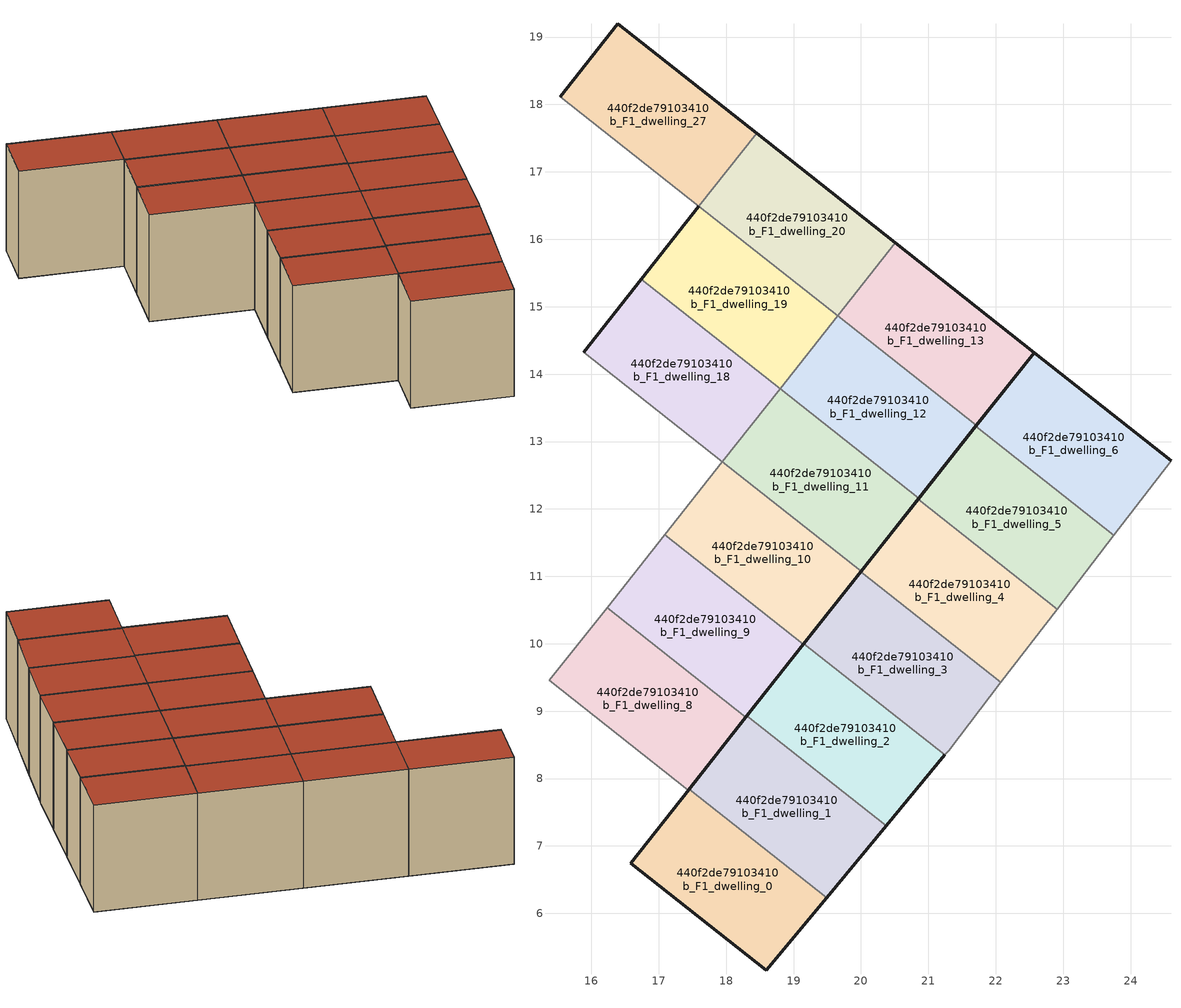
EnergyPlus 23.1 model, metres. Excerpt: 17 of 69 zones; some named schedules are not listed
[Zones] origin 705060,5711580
440f2de79103410b_F1_dwelling_0
 floor to 440f2de79103410b_F0_dwelling_0 (EU_floor_Construction): 18.6,5.16 19.49,6.23 17.45,7.84 16.58,6.75 z3
 wall outside (EU_wall_Construction): 19.49,6.23 18.6,5.16 16.58,6.75 17.45,7.84 z3:6
 wall to 440f2de79103410b_F1_dwelling_1 (EU_wall_Construction): 17.45,7.84 19.49,6.23 z3:6
 roof outside (EU_roof_Construction): 19.49,6.23 18.6,5.16 16.58,6.75 17.45,7.84 z6
440f2de79103410b_F1_dwelling_1
 floor to 440f2de79103410b_F0_dwelling_1 (EU_floor_Construction): 19.49,6.23 20.37,7.3 18.31,8.93 17.45,7.84 z3
 wall outside (EU_wall_Construction): 20.37,7.3 19.49,6.23 / 17.45,7.84 18.31,8.93 z3:6
 wall to 440f2de79103410b_F1_dwelling_2 (EU_wall_Construction): 18.31,8.93 20.37,7.3 z3:6
 roof outside (EU_roof_Construction): 20.37,7.3 19.49,6.23 17.45,7.84 18.31,8.93 z6
440f2de79103410b_F1_dwelling_10
 floor to 440f2de79103410b_F0_dwelling_10 (EU_floor_Construction): 19.15,9.99 20,11.07 17.94,12.7 17.09,11.62 z3
 wall outside (EU_wall_Construction): 20,11.07 19.15,9.99 z3:6
 wall to 440f2de79103410b_F1_dwelling_11 (EU_wall_Construction): 17.94,12.7 20,11.07 z3:6
 wall to 440f2de79103410b_F1_dwelling_9 (EU_wall_Construction): 19.15,9.99 17.09,11.62 z3:6
 wall to 440f2de79103410b_F1_dwelling_17 (EU_wall_Construction): 17.09,11.62 17.94,12.7 z3:6
 roof outside (EU_roof_Construction): 20,11.07 19.15,9.99 17.09,11.62 17.94,12.7 z6
440f2de79103410b_F1_dwelling_11
 floor to 440f2de79103410b_F0_dwelling_11 (EU_floor_Construction): 20,11.07 20.86,12.16 18.8,13.78 17.94,12.7 z3
 wall outside (EU_wall_Construction): 20.86,12.16 20,11.07 z3:6
 wall to 440f2de79103410b_F1_dwelling_12 (EU_wall_Construction): 18.8,13.78 20.86,12.16 z3:6
 wall to 440f2de79103410b_F1_dwelling_18 (EU_wall_Construction): 17.94,12.7 18.8,13.78 z3:6
 roof outside (EU_roof_Construction): 20.86,12.16 20,11.07 17.94,12.7 18.8,13.78 z6
440f2de79103410b_F1_dwelling_12
 floor to 440f2de79103410b_F0_dwelling_12 (EU_floor_Construction): 20.86,12.16 21.71,13.24 19.65,14.86 18.8,13.78 z3
 wall outside (EU_wall_Construction): 21.71,13.24 20.86,12.16 z3:6
 wall to 440f2de79103410b_F1_dwelling_13 (EU_wall_Construction): 19.65,14.86 21.71,13.24 z3:6
 wall to 440f2de79103410b_F1_dwelling_19 (EU_wall_Construction): 18.8,13.78 19.65,14.86 z3:6
 roof outside (EU_roof_Construction): 21.71,13.24 20.86,12.16 18.8,13.78 19.65,14.86 z6
440f2de79103410b_F1_dwelling_13
 floor to 440f2de79103410b_F0_dwelling_13 (EU_floor_Construction): 21.71,13.24 22.57,14.32 20.51,15.95 19.65,14.86 z3
 wall outside (EU_wall_Construction): 20.51,15.95 22.57,14.32 21.71,13.24 z3:6
 wall to 440f2de79103410b_F1_dwelling_20 (EU_wall_Construction): 19.65,14.86 20.51,15.95 z3:6
 roof outside (EU_roof_Construction): 22.57,14.32 21.71,13.24 19.65,14.86 20.51,15.95 z6
440f2de79103410b_F1_dwelling_18
 floor to 440f2de79103410b_F0_dwelling_18 (EU_floor_Construction): 17.94,12.7 18.8,13.78 16.74,15.41 15.89,14.33 z3
 wall outside (EU_wall_Construction): 15.89,14.33 16.74,15.41 z3:6
 wall to 440f2de79103410b_F1_dwelling_19 (EU_wall_Construction): 16.74,15.41 18.8,13.78 z3:6
 wall to 440f2de79103410b_F1_dwelling_17 (EU_wall_Construction): 17.94,12.7 15.89,14.33 z3:6
 roof outside (EU_roof_Construction): 18.8,13.78 17.94,12.7 15.89,14.33 16.74,15.41 z6
440f2de79103410b_F1_dwelling_19
 floor to 440f2de79103410b_F0_dwelling_19 (EU_floor_Construction): 18.8,13.78 19.65,14.86 17.6,16.49 16.74,15.41 z3
 wall outside (EU_wall_Construction): 16.74,15.41 17.6,16.49 z3:6
 wall to 440f2de79103410b_F1_dwelling_20 (EU_wall_Construction): 17.6,16.49 19.65,14.86 z3:6
 roof outside (EU_roof_Construction): 19.65,14.86 18.8,13.78 16.74,15.41 17.6,16.49 z6
440f2de79103410b_F1_dwelling_2
 floor to 440f2de79103410b_F0_dwelling_2 (EU_floor_Construction): 20.37,7.3 21.24,8.35 19.15,10 18.31,8.93 z3
 wall outside (EU_wall_Construction): 21.24,8.35 20.37,7.3 / 18.31,8.93 19.15,10 z3:6
 wall to 440f2de79103410b_F1_dwelling_3 (EU_wall_Construction): 19.15,10 21.24,8.35 z3:6
 roof outside (EU_roof_Construction): 21.24,8.35 20.37,7.3 18.31,8.93 19.15,10 z6
440f2de79103410b_F1_dwelling_20
 floor to 440f2de79103410b_F0_dwelling_20 (EU_floor_Construction): 19.65,14.86 20.51,15.95 18.45,17.57 17.6,16.49 z3
 wall outside (EU_wall_Construction): 18.45,17.57 20.51,15.95 z3:6
 wall to 440f2de79103410b_F1_dwelling_27 (EU_wall_Construction): 17.6,16.49 18.45,17.57 z3:6
 roof outside (EU_roof_Construction): 20.51,15.95 19.65,14.86 17.6,16.49 18.45,17.57 z6
440f2de79103410b_F1_dwelling_27
 floor to 440f2de79103410b_F0_dwelling_27 (EU_floor_Construction): 17.6,16.49 18.45,17.57 16.39,19.2 15.54,18.12 z3
 wall outside (EU_wall_Construction): 15.54,18.12 16.39,19.2 18.45,17.57 z3:6
 wall to 440f2de79103410b_F1_dwelling_26 (EU_wall_Construction): 17.6,16.49 15.54,18.12 z3:6
 roof outside (EU_roof_Construction): 18.45,17.57 17.6,16.49 15.54,18.12 16.39,19.2 z6
440f2de79103410b_F1_dwelling_3
 floor to 440f2de79103410b_F0_dwelling_3 (EU_floor_Construction): 21.3,8.42 22.08,9.43 20,11.07 19.15,10 21.24,8.35 z3
 wall outside (EU_wall_Construction): 19.15,10 20,11.07 z3:6
 wall to 440f2de79103410b_F1_dwelling_4 (EU_wall_Construction): 20,11.07 22.08,9.43 z3:6
 wall adiabatic (EU_wall_Construction): 22.08,9.43 21.3,8.42 21.24,8.35 z3:6
 roof outside (EU_roof_Construction): 22.08,9.43 21.3,8.42 21.24,8.35 19.15,10 20,11.07 z6
440f2de79103410b_F1_dwelling_4
 floor to 440f2de79103410b_F0_dwelling_4 (EU_floor_Construction): 22.08,9.43 22.91,10.51 20.85,12.14 20,11.07 z3
 wall outside (EU_wall_Construction): 20,11.07 20.85,12.14 z3:6
 wall to 440f2de79103410b_F1_dwelling_5 (EU_wall_Construction): 20.85,12.14 22.91,10.51 z3:6
 wall adiabatic (EU_wall_Construction): 22.91,10.51 22.08,9.43 z3:6
 roof outside (EU_roof_Construction): 22.91,10.51 22.08,9.43 20,11.07 20.85,12.14 z6
440f2de79103410b_F1_dwelling_5
 floor to 440f2de79103410b_F0_dwelling_5 (EU_floor_Construction): 22.91,10.51 23.75,11.61 21.7,13.23 20.85,12.14 z3
 wall outside (EU_wall_Construction): 20.85,12.14 21.7,13.23 z3:6
 wall to 440f2de79103410b_F1_dwelling_6 (EU_wall_Construction): 21.7,13.23 23.75,11.61 z3:6
 wall adiabatic (EU_wall_Construction): 23.75,11.61 22.91,10.51 z3:6
 roof outside (EU_roof_Construction): 23.75,11.61 22.91,10.51 20.85,12.14 21.7,13.23 z6
440f2de79103410b_F1_dwelling_6
 floor to 440f2de79103410b_F0_dwelling_6 (EU_floor_Construction): 23.75,11.61 24.6,12.71 22.57,14.32 21.7,13.23 z3
 wall outside (EU_wall_Construction): 21.7,13.23 22.57,14.32 24.6,12.71 z3:6
 wall adiabatic (EU_wall_Construction): 24.6,12.71 23.75,11.61 z3:6
 roof outside (EU_roof_Construction): 24.6,12.71 23.75,11.61 21.7,13.23 22.57,14.32 z6
440f2de79103410b_F1_dwelling_8
 floor to 440f2de79103410b_F0_dwelling_8 (EU_floor_Construction): 17.44,7.83 18.29,8.91 16.23,10.54 15.38,9.46 z3
 wall outside (EU_wall_Construction): 18.29,8.91 17.44,7.83 z3:6
 wall to 440f2de79103410b_F1_dwelling_9 (EU_wall_Construction): 16.23,10.54 18.29,8.91 z3:6
 wall to 440f2de79103410b_F1_dwelling_7 (EU_wall_Construction): 17.44,7.83 15.38,9.46 z3:6
 wall to 440f2de79103410b_F1_dwelling_15 (EU_wall_Construction): 15.38,9.46 16.23,10.54 z3:6
 roof outside (EU_roof_Construction): 18.29,8.91 17.44,7.83 15.38,9.46 16.23,10.54 z6
440f2de79103410b_F1_dwelling_9
 floor to 440f2de79103410b_F0_dwelling_9 (EU_floor_Construction): 18.29,8.91 19.15,9.99 17.09,11.62 16.23,10.54 z3
 wall outside (EU_wall_Construction): 19.15,9.99 18.29,8.91 z3:6
 wall to 440f2de79103410b_F1_dwelling_16 (EU_wall_Construction): 16.23,10.54 17.09,11.62 z3:6
 roof outside (EU_roof_Construction): 19.15,9.99 18.29,8.91 16.23,10.54 17.09,11.62 z6
[Building]
EU S2 Campaign: North Axis=0; Terrain=City; Solar Distribution=FullExterior
[Site:Location]
London: Latitude=51.5; Longitude=-0.5; Time Zone=0; Elevation=25
[SizingPeriod:WeatherFileDays]
AnnualSizingPeriod: Begin Month=1; Begin Day of Month=1; End Month=12; End Day of Month=31; Day of Week for Start Day=Monday; Use Weather File Daylight Saving Period=No; Use Weather File Rain and Snow Indicators=No
[MATERIAL]
EU_InternalMass_Material: Roughness=MediumRough; Thickness=0.1; Conductivity=1; Density=1800; Specific Heat=900; Thermal Absorptance=0.9; Solar Absorptance=0.7; Visible Absorptance=0.7
[MATERIAL:NOMASS] Roughness=MediumRough; Thermal Absorptance=0.9; Solar Absorptance=0.7; Visible Absorptance=0.7
Name | Thermal Resistance
EU_wall_NoMass | 0.635353
EU_roof_NoMass | 0.675062
EU_floor_NoMass | 1.96382
[CONSTRUCTION]
EU_wall_Construction: EU_wall_NoMass
EU_roof_Construction: EU_roof_NoMass
EU_floor_Construction: EU_floor_NoMass
EU_InternalMass_Construction: EU_InternalMass_Material
[ZONE] Type=1; Multiplier=1; Ceiling Height=autocalculate; Floor Area=autocalculate; Part of Total Floor Area=Yes
Name | Volume
440f2de79103410b_F1_dwelling_0; 440f2de79103410b_F1_dwelling_1; 440f2de79103410b_F1_dwelling_27 | 10.8501
440f2de79103410b_F1_dwelling_10 | 10.8552
440f2de79103410b_F1_dwelling_11; 440f2de79103410b_F1_dwelling_2 | 10.8494
440f2de79103410b_F1_dwelling_12; 440f2de79103410b_F1_dwelling_13; 440f2de79103410b_F1_dwelling_3 | 10.8508
440f2de79103410b_F1_dwelling_18; 440f2de79103410b_F1_dwelling_5; 440f2de79103410b_F1_dwelling_9 | 10.8486
440f2de79103410b_F1_dwelling_19; 440f2de79103410b_F1_dwelling_20; 440f2de79103410b_F1_dwelling_8 | 10.8538
440f2de79103410b_F1_dwelling_4 | 10.856
440f2de79103410b_F1_dwelling_6 | 10.8545
[INTERNALMASS] Construction=EU_InternalMass_Construction
Name | Zone or ZoneList | Surface Area
440f2de79103410b_F1_dwelling_0_EU_InternalMass | 440f2de79103410b_F1_dwelling_0 | 3.5175
440f2de79103410b_F1_dwelling_1_EU_InternalMass | 440f2de79103410b_F1_dwelling_1 | 3.51725
440f2de79103410b_F1_dwelling_2_EU_InternalMass | 440f2de79103410b_F1_dwelling_2 | 3.51665
440f2de79103410b_F1_dwelling_3_EU_InternalMass | 440f2de79103410b_F1_dwelling_3 | 3.51593
440f2de79103410b_F1_dwelling_4_EU_InternalMass | 440f2de79103410b_F1_dwelling_4 | 3.51643
440f2de79103410b_F1_dwelling_5_EU_InternalMass | 440f2de79103410b_F1_dwelling_5 | 3.51593
440f2de79103410b_F1_dwelling_6_EU_InternalMass | 440f2de79103410b_F1_dwelling_6 | 3.51933
440f2de79103410b_F1_dwelling_8_EU_InternalMass | 440f2de79103410b_F1_dwelling_8 | 3.51656
440f2de79103410b_F1_dwelling_9_EU_InternalMass | 440f2de79103410b_F1_dwelling_9 | 3.5168
440f2de79103410b_F1_dwelling_10_EU_InternalMass | 440f2de79103410b_F1_dwelling_10 | 3.51728
440f2de79103410b_F1_dwelling_11_EU_InternalMass | 440f2de79103410b_F1_dwelling_11 | 3.51539
440f2de79103410b_F1_dwelling_12_EU_InternalMass | 440f2de79103410b_F1_dwelling_12 | 3.51728
440f2de79103410b_F1_dwelling_13_EU_InternalMass | 440f2de79103410b_F1_dwelling_13 | 3.51802
440f2de79103410b_F1_dwelling_18_EU_InternalMass | 440f2de79103410b_F1_dwelling_18 | 3.95644
440f2de79103410b_F1_dwelling_19_EU_InternalMass | 440f2de79103410b_F1_dwelling_19 | 3.95752
440f2de79103410b_F1_dwelling_20_EU_InternalMass | 440f2de79103410b_F1_dwelling_20 | 3.95596
440f2de79103410b_F1_dwelling_27_EU_InternalMass | 440f2de79103410b_F1_dwelling_27 | 3.95573
[OTHEREQUIPMENT] Fuel Type=Electricity; Design Level Calculation Method=Watts/Area; Power per Zone Floor Area=1; Fraction Latent=0; Fraction Radiant=0; Fraction Lost=0; Carbon Dioxide Generation Rate=0; EndUse Subcategory=EU_Step8_InternalGains
Name | Zone or ZoneList or Space or SpaceList | Schedule
EU_Step8_InternalGain_440f2de79103410b_F1_dwelling_0_f000 | 440f2de79103410b_F1_dwelling_0 | EU_Step8_GainSchedule_440f2de79103410b_F1_dwelling_0_f000
EU_Step8_InternalGain_440f2de79103410b_F1_dwelling_1_f000 | 440f2de79103410b_F1_dwelling_1 | EU_Step8_GainSchedule_440f2de79103410b_F1_dwelling_1_f000
EU_Step8_InternalGain_440f2de79103410b_F1_dwelling_2_f000 | 440f2de79103410b_F1_dwelling_2 | EU_Step8_GainSchedule_440f2de79103410b_F1_dwelling_2_f000
EU_Step8_InternalGain_440f2de79103410b_F1_dwelling_3_f000 | 440f2de79103410b_F1_dwelling_3 | EU_Step8_GainSchedule_440f2de79103410b_F1_dwelling_3_f000
EU_Step8_InternalGain_440f2de79103410b_F1_dwelling_4_f000 | 440f2de79103410b_F1_dwelling_4 | EU_Step8_GainSchedule_440f2de79103410b_F1_dwelling_4_f000
EU_Step8_InternalGain_440f2de79103410b_F1_dwelling_5_f000 | 440f2de79103410b_F1_dwelling_5 | EU_Step8_GainSchedule_440f2de79103410b_F1_dwelling_5_f000
EU_Step8_InternalGain_440f2de79103410b_F1_dwelling_6_f000 | 440f2de79103410b_F1_dwelling_6 | EU_Step8_GainSchedule_440f2de79103410b_F1_dwelling_6_f000
EU_Step8_InternalGain_440f2de79103410b_F1_dwelling_8_f000 | 440f2de79103410b_F1_dwelling_8 | EU_Step8_GainSchedule_440f2de79103410b_F1_dwelling_8_f000
EU_Step8_InternalGain_440f2de79103410b_F1_dwelling_9_f000 | 440f2de79103410b_F1_dwelling_9 | EU_Step8_GainSchedule_440f2de79103410b_F1_dwelling_9_f000
EU_Step8_InternalGain_440f2de79103410b_F1_dwelling_10_f000 | 440f2de79103410b_F1_dwelling_10 | EU_Step8_GainSchedule_440f2de79103410b_F1_dwelling_10_f000
EU_Step8_InternalGain_440f2de79103410b_F1_dwelling_11_f000 | 440f2de79103410b_F1_dwelling_11 | EU_Step8_GainSchedule_440f2de79103410b_F1_dwelling_11_f000
EU_Step8_InternalGain_440f2de79103410b_F1_dwelling_12_f000 | 440f2de79103410b_F1_dwelling_12 | EU_Step8_GainSchedule_440f2de79103410b_F1_dwelling_12_f000
EU_Step8_InternalGain_440f2de79103410b_F1_dwelling_13_f000 | 440f2de79103410b_F1_dwelling_13 | EU_Step8_GainSchedule_440f2de79103410b_F1_dwelling_13_f000
EU_Step8_InternalGain_440f2de79103410b_F1_dwelling_18_f000 | 440f2de79103410b_F1_dwelling_18 | EU_Step8_GainSchedule_440f2de79103410b_F1_dwelling_18_f000
EU_Step8_InternalGain_440f2de79103410b_F1_dwelling_19_f000 | 440f2de79103410b_F1_dwelling_19 | EU_Step8_GainSchedule_440f2de79103410b_F1_dwelling_19_f000
EU_Step8_InternalGain_440f2de79103410b_F1_dwelling_20_f000 | 440f2de79103410b_F1_dwelling_20 | EU_Step8_GainSchedule_440f2de79103410b_F1_dwelling_20_f000
EU_Step8_InternalGain_440f2de79103410b_F1_dwelling_27_f000 | 440f2de79103410b_F1_dwelling_27 | EU_Step8_GainSchedule_440f2de79103410b_F1_dwelling_27_f000
[ZONEVENTILATION:DESIGNFLOWRATE] Schedule=EU_AlwaysOn; Design Flow Rate Calculation Method=AirChanges/Hour; Air Changes per Hour=0.555504; Ventilation Type=Natural; Fan Pressure Rise=0; Fan Total Efficiency=1; Constant Term Coefficient=1; Temperature Term Coefficient=0; Velocity Term Coefficient=0; Velocity Squared Term Coefficient=0; Minimum Indoor Temperature=-100; Maximum Indoor Temperature=100; Delta Temperature=-100; Minimum Outdoor Temperature=-100; Maximum Outdoor Temperature=100; Maximum Wind Speed=40
Name | Zone or ZoneList or Space or SpaceList
EU_ConstantAir_440f2de79103410b_F1_dwelling_0 | 440f2de79103410b_F1_dwelling_0
EU_ConstantAir_440f2de79103410b_F1_dwelling_1 | 440f2de79103410b_F1_dwelling_1
EU_ConstantAir_440f2de79103410b_F1_dwelling_2 | 440f2de79103410b_F1_dwelling_2
EU_ConstantAir_440f2de79103410b_F1_dwelling_3 | 440f2de79103410b_F1_dwelling_3
EU_ConstantAir_440f2de79103410b_F1_dwelling_4 | 440f2de79103410b_F1_dwelling_4
EU_ConstantAir_440f2de79103410b_F1_dwelling_5 | 440f2de79103410b_F1_dwelling_5
EU_ConstantAir_440f2de79103410b_F1_dwelling_6 | 440f2de79103410b_F1_dwelling_6
EU_ConstantAir_440f2de79103410b_F1_dwelling_8 | 440f2de79103410b_F1_dwelling_8
EU_ConstantAir_440f2de79103410b_F1_dwelling_9 | 440f2de79103410b_F1_dwelling_9
EU_ConstantAir_440f2de79103410b_F1_dwelling_10 | 440f2de79103410b_F1_dwelling_10
EU_ConstantAir_440f2de79103410b_F1_dwelling_11 | 440f2de79103410b_F1_dwelling_11
EU_ConstantAir_440f2de79103410b_F1_dwelling_12 | 440f2de79103410b_F1_dwelling_12
EU_ConstantAir_440f2de79103410b_F1_dwelling_13 | 440f2de79103410b_F1_dwelling_13
EU_ConstantAir_440f2de79103410b_F1_dwelling_18 | 440f2de79103410b_F1_dwelling_18
EU_ConstantAir_440f2de79103410b_F1_dwelling_19 | 440f2de79103410b_F1_dwelling_19
EU_ConstantAir_440f2de79103410b_F1_dwelling_20 | 440f2de79103410b_F1_dwelling_20
EU_ConstantAir_440f2de79103410b_F1_dwelling_27 | 440f2de79103410b_F1_dwelling_27
[HVACTEMPLATE:ZONE:IDEALLOADSAIRSYSTEM] System Availability Schedule=EU_AlwaysOn; Maximum Heating Supply Air Temperature=50; Minimum Cooling Supply Air Temperature=13; Maximum Heating Supply Air Humidity Ratio=0.0156; Minimum Cooling Supply Air Humidity Ratio=0.0077; Heating Limit=NoLimit; Cooling Limit=NoLimit; Heating Availability Schedule=EU_AlwaysOn; Cooling Availability Schedule=EU_CoolingOff; Dehumidification Control Type=ConstantSensibleHeatRatio; Cooling Sensible Heat Ratio=0.7; Dehumidification Setpoint=60; Humidification Control Type=None; Humidification Setpoint=30; Outdoor Air Method=None; Outdoor Air Flow Rate per Person=0.00944; Outdoor Air Flow Rate per Zone Floor Area=0; Outdoor Air Flow Rate per Zone=0; Demand Controlled Ventilation Type=None; Outdoor Air Economizer Type=NoEconomizer; Heat Recovery Type=None; Sensible Heat Recovery Effectiveness=0.7; Latent Heat Recovery Effectiveness=0.65
Name | Template Thermostat
440f2de79103410b_F1_dwelling_0 | EU_HeatOnly_440f2de79103410b_F1_dwelling_0
440f2de79103410b_F1_dwelling_1 | EU_HeatOnly_440f2de79103410b_F1_dwelling_1
440f2de79103410b_F1_dwelling_2 | EU_HeatOnly_440f2de79103410b_F1_dwelling_2
440f2de79103410b_F1_dwelling_3 | EU_HeatOnly_440f2de79103410b_F1_dwelling_3
440f2de79103410b_F1_dwelling_4 | EU_HeatOnly_440f2de79103410b_F1_dwelling_4
440f2de79103410b_F1_dwelling_5 | EU_HeatOnly_440f2de79103410b_F1_dwelling_5
440f2de79103410b_F1_dwelling_6 | EU_HeatOnly_440f2de79103410b_F1_dwelling_6
440f2de79103410b_F1_dwelling_8 | EU_HeatOnly_440f2de79103410b_F1_dwelling_8
440f2de79103410b_F1_dwelling_9 | EU_HeatOnly_440f2de79103410b_F1_dwelling_9
440f2de79103410b_F1_dwelling_10 | EU_HeatOnly_440f2de79103410b_F1_dwelling_10
440f2de79103410b_F1_dwelling_11 | EU_HeatOnly_440f2de79103410b_F1_dwelling_11
440f2de79103410b_F1_dwelling_12 | EU_HeatOnly_440f2de79103410b_F1_dwelling_12
440f2de79103410b_F1_dwelling_13 | EU_HeatOnly_440f2de79103410b_F1_dwelling_13
440f2de79103410b_F1_dwelling_18 | EU_HeatOnly_440f2de79103410b_F1_dwelling_18
440f2de79103410b_F1_dwelling_19 | EU_HeatOnly_440f2de79103410b_F1_dwelling_19
440f2de79103410b_F1_dwelling_20 | EU_HeatOnly_440f2de79103410b_F1_dwelling_20
440f2de79103410b_F1_dwelling_27 | EU_HeatOnly_440f2de79103410b_F1_dwelling_27
